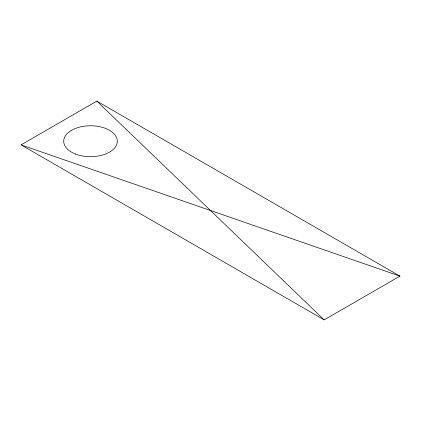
<?xml version="1.0" encoding="UTF-8"?>
<svg xmlns="http://www.w3.org/2000/svg" width="421" height="421" viewBox="0 0 421 421"><rect width="100%" height="100%" fill="white"/><g stroke="black" fill="none" stroke-linecap="round" stroke-linejoin="round"><path stroke-width="0.63" d="M21.05 144.871L96.83 101.124L399.95 276.129L324.17 319.876L21.05 144.871L399.95 276.129M96.83 101.124L324.17 319.876M75.496 154.039A26.791 15.466 0 0 0 117.238 142.33A26.791 15.466 0 0 0 78.806 127.316A26.791 15.466 0 0 0 75.496 154.039"/></g></svg>
